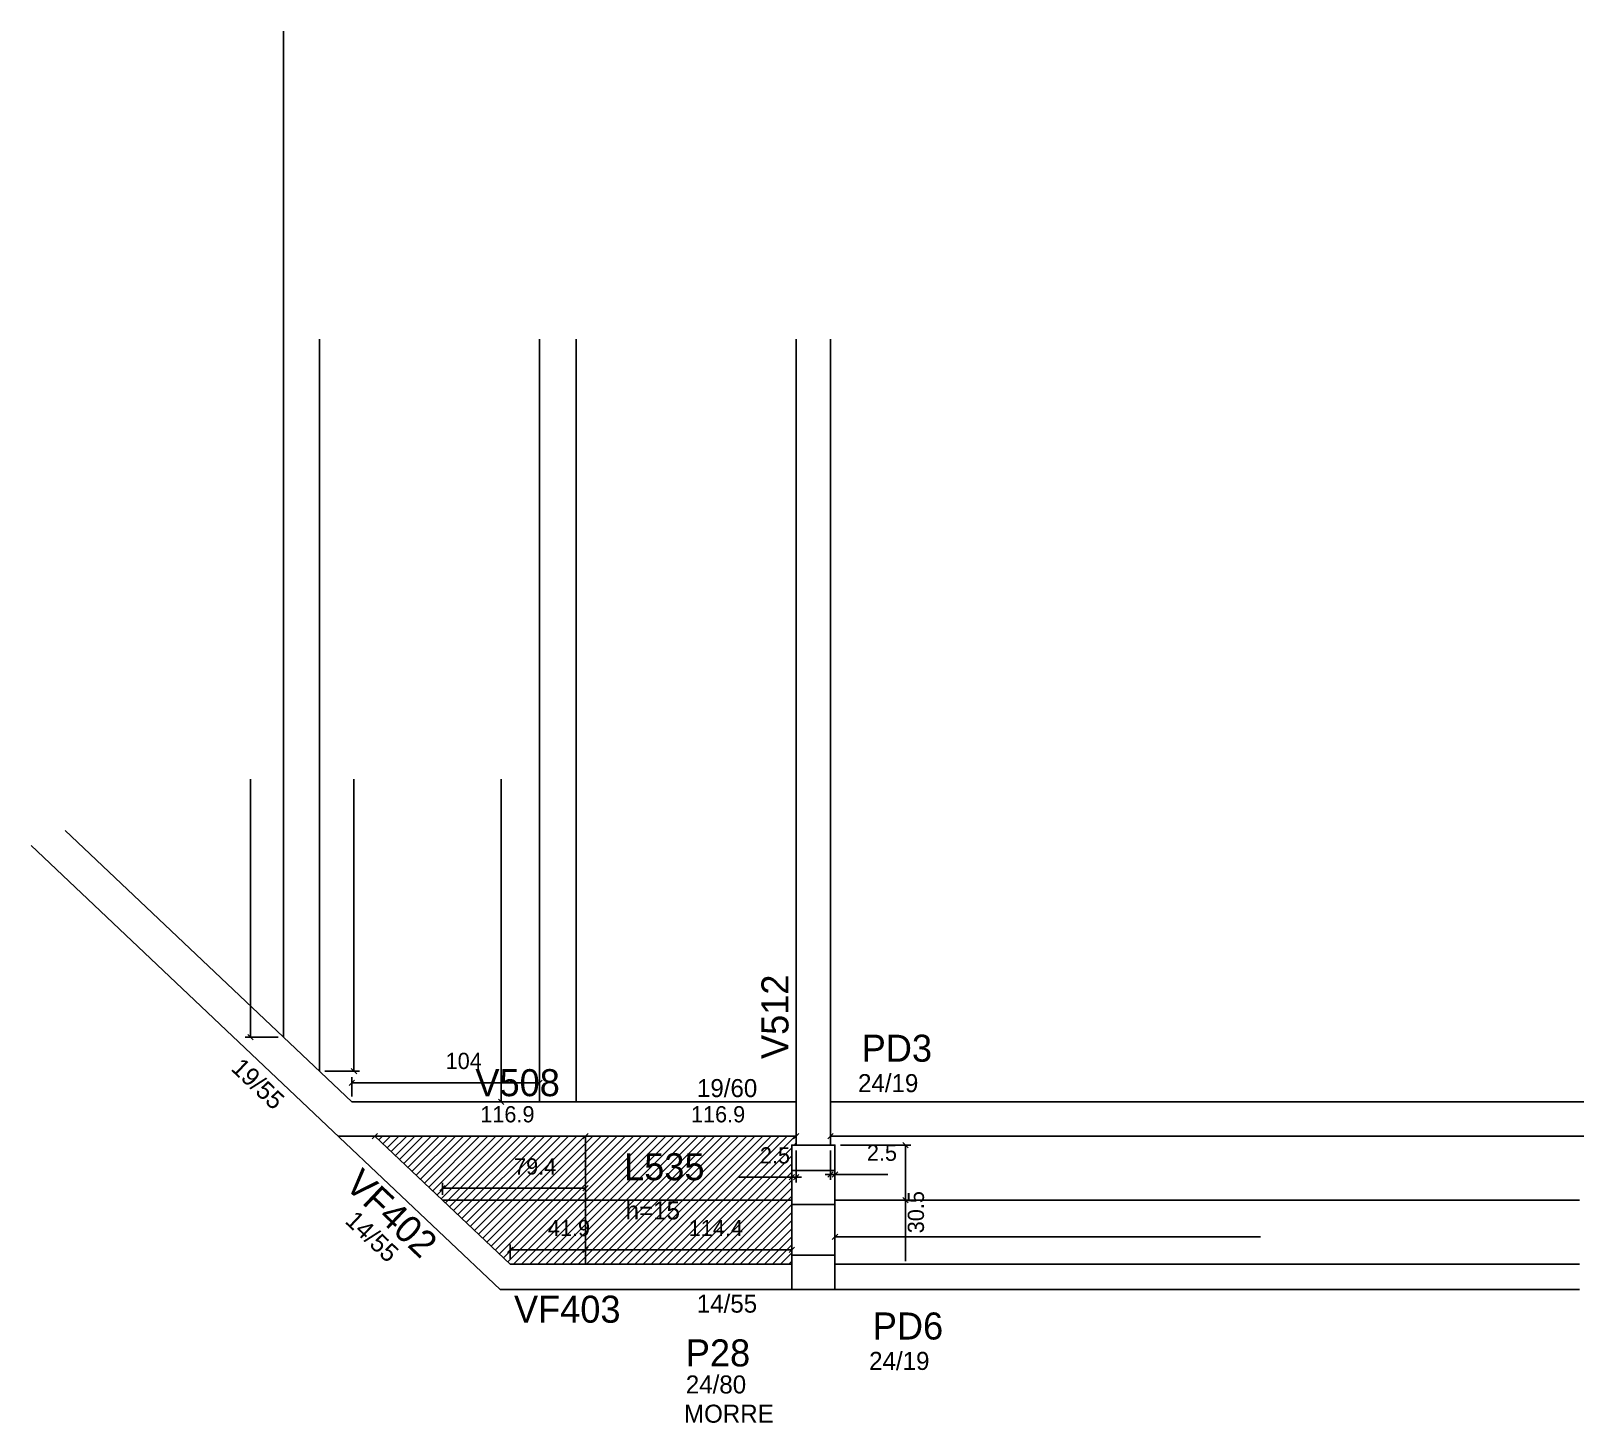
# Model space of a CAD drawing. Header units: metres. Extents: x 3608 to 4470, y 2396 to 3168.
import ezdxf

# ---------------------------------------------------------------- set-up
doc = ezdxf.new("R2010")
doc.units = ezdxf.units.M
for name, color, linetype in [('3', 7, 'Continuous'), ('4', 7, 'Continuous'), ('7', 7, 'Continuous'), ('COTA', 7, 'Continuous'), ('Painéis', 7, 'Continuous'), ('REAPROVEITAMENTO', 7, 'Continuous')]:
    doc.layers.add(name, color=color, linetype=linetype)

msp = doc.modelspace()

# ---------------------------------------------------------------- hatches: boundary and pattern name
at = {"layer": 'REAPROVEITAMENTO'}
h = msp.add_hatch(dxfattribs=at)
h.set_pattern_fill('ANSI31')
h.paths.add_polyline_path([(3798.98, 2554.94), (3873.99, 2483.94), (4030.22, 2483.94), (4030.22, 2549.94), (4032.72, 2549.94), (4032.72, 2554.94), (3798.98, 2554.94), (3798.98, 2554.94)])

# ---------------------------------------------------------------- linework, layer by layer
at = {"layer": '3', "color": 3, "lineweight": 25}
for points in [[(4032.72, 2996.94), (4032.72, 2554.94)], [(4051.72, 2554.94), (4051.72, 2996.94)], [(3786.18, 2573.94), (3627.22, 2724.41)], [(3608.22, 2716.23), (3775.87, 2557.54)], [(4032.72, 2573.94), (3786.18, 2573.94)], [(4469.72, 2573.94), (4051.72, 2573.94)], [(3775.87, 2557.54), (3868.42, 2469.94)], [(3778.62, 2554.94), (4032.72, 2554.94)], [(3873.99, 2483.94), (3798.98, 2554.94)], [(4032.72, 2554.94), (4032.72, 2549.94)], [(4051.72, 2554.94), (4469.72, 2554.94)], [(4051.72, 2549.94), (4051.72, 2554.94)], [(4030.22, 2483.94), (3873.99, 2483.94)], [(4467.22, 2483.94), (4054.22, 2483.94)], [(3868.42, 2469.94), (4030.22, 2469.94)], [(4054.22, 2469.94), (4467.22, 2469.94)]]:
    msp.add_lwpolyline(points, dxfattribs=at)
at = {"layer": '7', "color": 7, "lineweight": 25}
for points in [[(4030.22, 2469.94), (4054.22, 2469.94), (4054.22, 2549.94), (4030.22, 2549.94), (4030.22, 2469.94)], [(4030.22, 2516.94), (4054.22, 2516.94), (4054.22, 2535.94), (4030.22, 2535.94), (4030.22, 2516.94)], [(4030.22, 2469.94), (4054.22, 2469.94), (4054.22, 2488.94), (4030.22, 2488.94), (4030.22, 2469.94)]]:
    msp.add_lwpolyline(points, dxfattribs=at)
at = {"layer": 'COTA', "color": 4, "lineweight": 25}
for p, q in [((3730.02, 2609.88), (3730.02, 2752.94)), ((3787.37, 2590.95), (3787.37, 2752.94)), ((3869.05, 2573.94), (3869.05, 2752.94)), ((3745.22, 2609.88), (3727.02, 2609.88)), ((3771.22, 2590.95), (3790.37, 2590.95)), ((3786.18, 2576.94), (3786.18, 2587.56)), ((3890.22, 2584.56), (3786.18, 2584.56)), ((3890.22, 2576.94), (3890.22, 2587.56)), ((3874.35, 2573.94), (3866.05, 2573.94)), ((3915.85, 2554.94), (3798.98, 2554.94)), ((4032.72, 2554.94), (3915.85, 2554.94)), ((4051.72, 2554.94), (4290.22, 2554.94)), ((4030.22, 2546.94), (4030.22, 2529.15)), ((4032.72, 2546.94), (4032.72, 2529.15)), ((4051.72, 2546.94), (4051.72, 2530.64)), ((4054.22, 2546.94), (4054.22, 2530.64)), ((4057.22, 2549.94), (4096.29, 2549.94)), ((4093.29, 2549.94), (4093.29, 2519.44)), ((4051.72, 2533.64), (4048.72, 2533.64)), ((4051.72, 2533.64), (4054.22, 2533.64)), ((4054.22, 2533.64), (4083.58, 2533.64)), ((3836.49, 2522.44), (3836.49, 2529.02)), ((3915.85, 2526.02), (3836.49, 2526.02)), ((3915.85, 2522.44), (3915.85, 2529.02)), ((4030.22, 2532.15), (4000.86, 2532.15)), ((4032.72, 2532.15), (4030.22, 2532.15)), ((4032.72, 2532.15), (4035.72, 2532.15)), ((4057.22, 2519.44), (4096.29, 2519.44)), ((4093.29, 2519.44), (4093.29, 2485.61)), ((4054.22, 2499.1), (4290.22, 2499.1)), ((3873.99, 2486.94), (3873.99, 2494.89)), ((3915.85, 2491.89), (3873.99, 2491.89)), ((4030.22, 2491.89), (3915.85, 2491.89))]:
    msp.add_line(p, q, dxfattribs=at)
at = {"layer": 'COTA', "color": 0, "lineweight": 25}
for p, q in [((3728.52, 2611.38), (3731.52, 2608.38)), ((3787.68, 2586.06), (3784.68, 2583.06)), ((3785.87, 2592.45), (3788.87, 2589.45)), ((3888.72, 2583.06), (3891.72, 2586.06)), ((3867.55, 2575.44), (3870.55, 2572.44)), ((3800.48, 2556.44), (3797.48, 2553.44)), ((3917.35, 2556.44), (3914.35, 2553.44)), ((3914.35, 2553.44), (3917.35, 2556.44)), ((4031.22, 2553.44), (4034.22, 2556.44)), ((4053.22, 2556.44), (4050.22, 2553.44)), ((4094.79, 2548.44), (4091.79, 2551.44)), ((4028.72, 2530.65), (4031.72, 2533.65)), ((4034.22, 2533.65), (4031.22, 2530.65)), ((4050.22, 2532.14), (4053.22, 2535.14)), ((4055.72, 2535.14), (4052.72, 2532.14)), ((3837.99, 2527.52), (3834.99, 2524.52)), ((3914.35, 2524.52), (3917.35, 2527.52)), ((4091.79, 2520.94), (4094.79, 2517.94)), ((4055.72, 2500.6), (4052.72, 2497.6)), ((3875.49, 2493.39), (3872.49, 2490.39)), ((3917.35, 2493.39), (3914.35, 2490.39)), ((3914.35, 2490.39), (3917.35, 2493.39)), ((4028.72, 2490.39), (4031.72, 2493.39))]:
    msp.add_line(p, q, dxfattribs=at)
at = {"layer": 'Painéis', "color": 200, "lineweight": 25}
for p, q in [((3748.22, 2609.88), (3748.22, 3167.94)), ((3768.22, 2590.95), (3768.22, 2996.94)), ((3890.22, 2573.94), (3890.22, 2996.94)), ((3910.72, 2573.94), (3910.72, 2996.94)), ((3915.85, 2554.94), (3915.85, 2483.94)), ((4030.22, 2519.44), (3836.49, 2519.44)), ((4467.22, 2519.44), (4054.22, 2519.44))]:
    msp.add_line(p, q, dxfattribs=at)

# ---------------------------------------------------------------- texts
at = {"layer": '3', "color": 3, "lineweight": 25}
for s, p in [('19/55', (3718.56, 2591.88)), ('14/55', (3781.87, 2507.17))]:
    msp.add_text(s, height=10, rotation=316.572, dxfattribs=at).set_placement(p)
for s, p in [('19/60', (3977.64, 2576.58)), ('24/19', (4067, 2579.34)), ('h=15', (3938.09, 2508.69)), ('14/55', (3977.56, 2457.02)), ('24/19', (4073.17, 2425.24)), ('24/80', (3971.47, 2412.18)), ('MORRE', (3970.46, 2395.97))]:
    msp.add_text(s, height=10, dxfattribs=at).set_placement(p)
at = {"layer": '4', "color": 4, "lineweight": 25}
for s, rotation, p in [('V512', 90, (4028.42, 2597.72)), ('VF402', 316.573, (3781.62, 2527.03))]:
    msp.add_text(s, height=15, rotation=rotation, dxfattribs=at).set_placement(p)
for s, p in [('PD3', (4069.04, 2596.21)), ('V508', (3854.73, 2577.08)), ('L535', (3937.23, 2530.46)), ('VF403', (3876.14, 2451.44)), ('PD6', (4075.21, 2442.11)), ('P28', (3971.47, 2427.18))]:
    msp.add_text(s, height=15, dxfattribs=at).set_placement(p)
at = {"layer": 'COTA', "color": 240, "lineweight": 25}
for s, p in [('104', (3838.2, 2592.15)), ('116.9', (3857.42, 2562.56)), ('116.9', (3974.29, 2562.56)), ('2.5', (4071.9, 2541.24)), ('79.4', (3876.17, 2533.61)), ('2.5', (4012.54, 2539.75)), ('41.9', (3894.92, 2499.48)), ('114.4', (3973.04, 2499.46))]:
    msp.add_text(s, height=9, dxfattribs=at).set_placement(p)
msp.add_text('30.5', height=9, rotation=90, dxfattribs=at).set_placement((4103.59, 2501.03))

doc.saveas('drawing.dxf')
